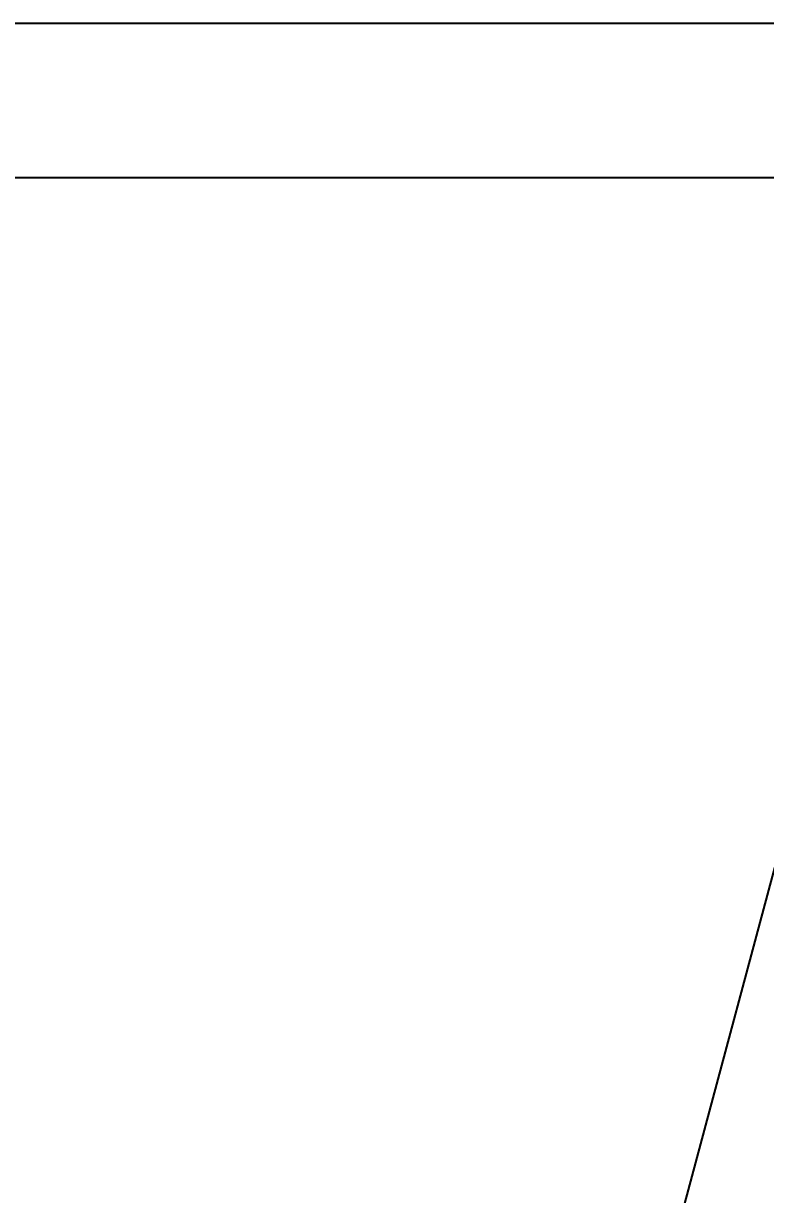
# Model space of a CAD drawing. Header units: inches. Extents: x -1366 to 1207, y -585 to 2554.
# Drawn here: x 370.49 to 382.94, y 2038.36 to 2058 of the extents above; entities that cross this region are included whole.
import ezdxf

# ---------------------------------------------------------------- set-up
doc = ezdxf.new("R2010")
doc.units = ezdxf.units.IN
doc.header["$MEASUREMENT"] = 0
doc.header["$PDSIZE"] = 0.05
doc.layers.get('DEFPOINTS').update_dxf_attribs({"linetype": 'CONTINUOUS'})
doc.layers.add('Bodr A3', color=13, linetype='CONTINUOUS', plot=False)
doc.layers.add('DIM', color=7, linetype='CONTINUOUS')
doc.layers.add('HEAD', color=7, linetype='CONTINUOUS')
doc.styles.add('style10', font='THSarabun.ttf')
doc.dimstyles.new('C-CC100', dxfattribs={"dimtxt": 0.225, "dimasz": 0.15, "dimexe": 0.25, "dimexo": 0, "dimgap": 0.09, "dimtad": 1, "dimtih": 1, "dimtoh": 1, "dimzin": 0, "dimdsep": 46, "dimtxsty": 'style10', "dimblk1": 'B-2', "dimblk2": 'B-2', "dimsah": 1, "dimcen": 0.09, "dimdle": 0.18, "dimclrd": 1, "dimclre": 7, "dimclrt": 2, "dimadec": 0, "dimazin": 0, "dimtfac": 1, "dimtix": 1, "dimtmove": 2, "dimatfit": 3, "dimldrblk": 'B-2', "dimfxl": 1, "dimtolj": 1, "dimtzin": 0, "dimarcsym": 0})

# ---------------------------------------------------------------- blocks, each defined once
blk = doc.blocks.new('B-2')
at = {"layer": 'DIM', "color": 2}
blk.add_line((0, 1), (0, -1), dxfattribs=at)
at = {"layer": 'DIM'}
blk.add_line((-1, 0), (1, 0), dxfattribs=at)
at = {"layer": 'DIM', "color": 2}
blk.add_circle((0, 0), 0.325, dxfattribs=at)
blk = doc.blocks.new('*D791')
at = {"layer": 'DEFPOINTS', "color": 0, "transparency": 16777216}
for p in [(384.956, 2050.835), (388.823, 2049.799), (374.988, 2007.79)]:
    blk.add_point(p, dxfattribs=at)
at = {"layer": 'DIM', "color": 7, "lineweight": -2, "transparency": 16777216}
for p, q in [((388.823, 2049.799), (384.715, 2050.9)), ((374.988, 2007.79), (373.286, 2008.246))]:
    blk.add_line(p, q, dxfattribs=at)
at = {"layer": 'DIM', "color": 1, "lineweight": -2, "transparency": 16777216}
for p, q in [((384.762, 2050.111), (379.334, 2029.855)), ((373.721, 2008.906), (379.149, 2029.162))]:
    blk.add_line(p, q, dxfattribs=at)
at = {"layer": 'DIM', "color": 1, "lineweight": -2, "transparency": 16777216, "xscale": 0.75, "yscale": 0.75, "zscale": 0.75}
for p, rotation in [((384.956, 2050.835), 74.99999999999885), ((373.527, 2008.181), 254.9999999999989)]:
    blk.add_blockref('B-2', p, dxfattribs=dict(at, rotation=rotation))
at = {"layer": 'DIM', "color": 2, "transparency": 16777216, "insert": (379.242, 2029.508), "char_height": 0.5, "attachment_point": 5, "style": 'style10'}
blk.add_mtext('\\A1;44.16', dxfattribs=at)

msp = doc.modelspace()

# ---------------------------------------------------------------- linework, layer by layer
at = {"layer": 'Bodr A3'}
msp.add_lwpolyline([(316.8345, 1981.1631), (425.4885, 1981.1631), (425.4885, 2057.997), (316.8345, 2057.997)], close=True, dxfattribs=at)
at = {"layer": 'HEAD', "color": 5}
msp.add_lwpolyline([(319.4015, 1989.099), (422.9015, 1989.099), (422.9015, 2055.41), (319.4015, 2055.41)], close=True, dxfattribs=at)

# ---------------------------------------------------------------- dimensions: what is measured, and where the dimension line sits
at = {"layer": 'DIM'}
dim = msp.add_linear_dim(base=(384.9561, 2050.8354), p1=(374.9876, 2007.7898), p2=(388.8229, 2049.7993), angle=255, dimstyle='C-CC100', override={"dimtxt": 0.5, "dimasz": 0.75}, dxfattribs=at)
dim.commit()
dim.dimension.update_dxf_attribs({"geometry": '*D791', "text_midpoint": (379.2416, 2029.5083)})

doc.saveas('drawing.dxf')
